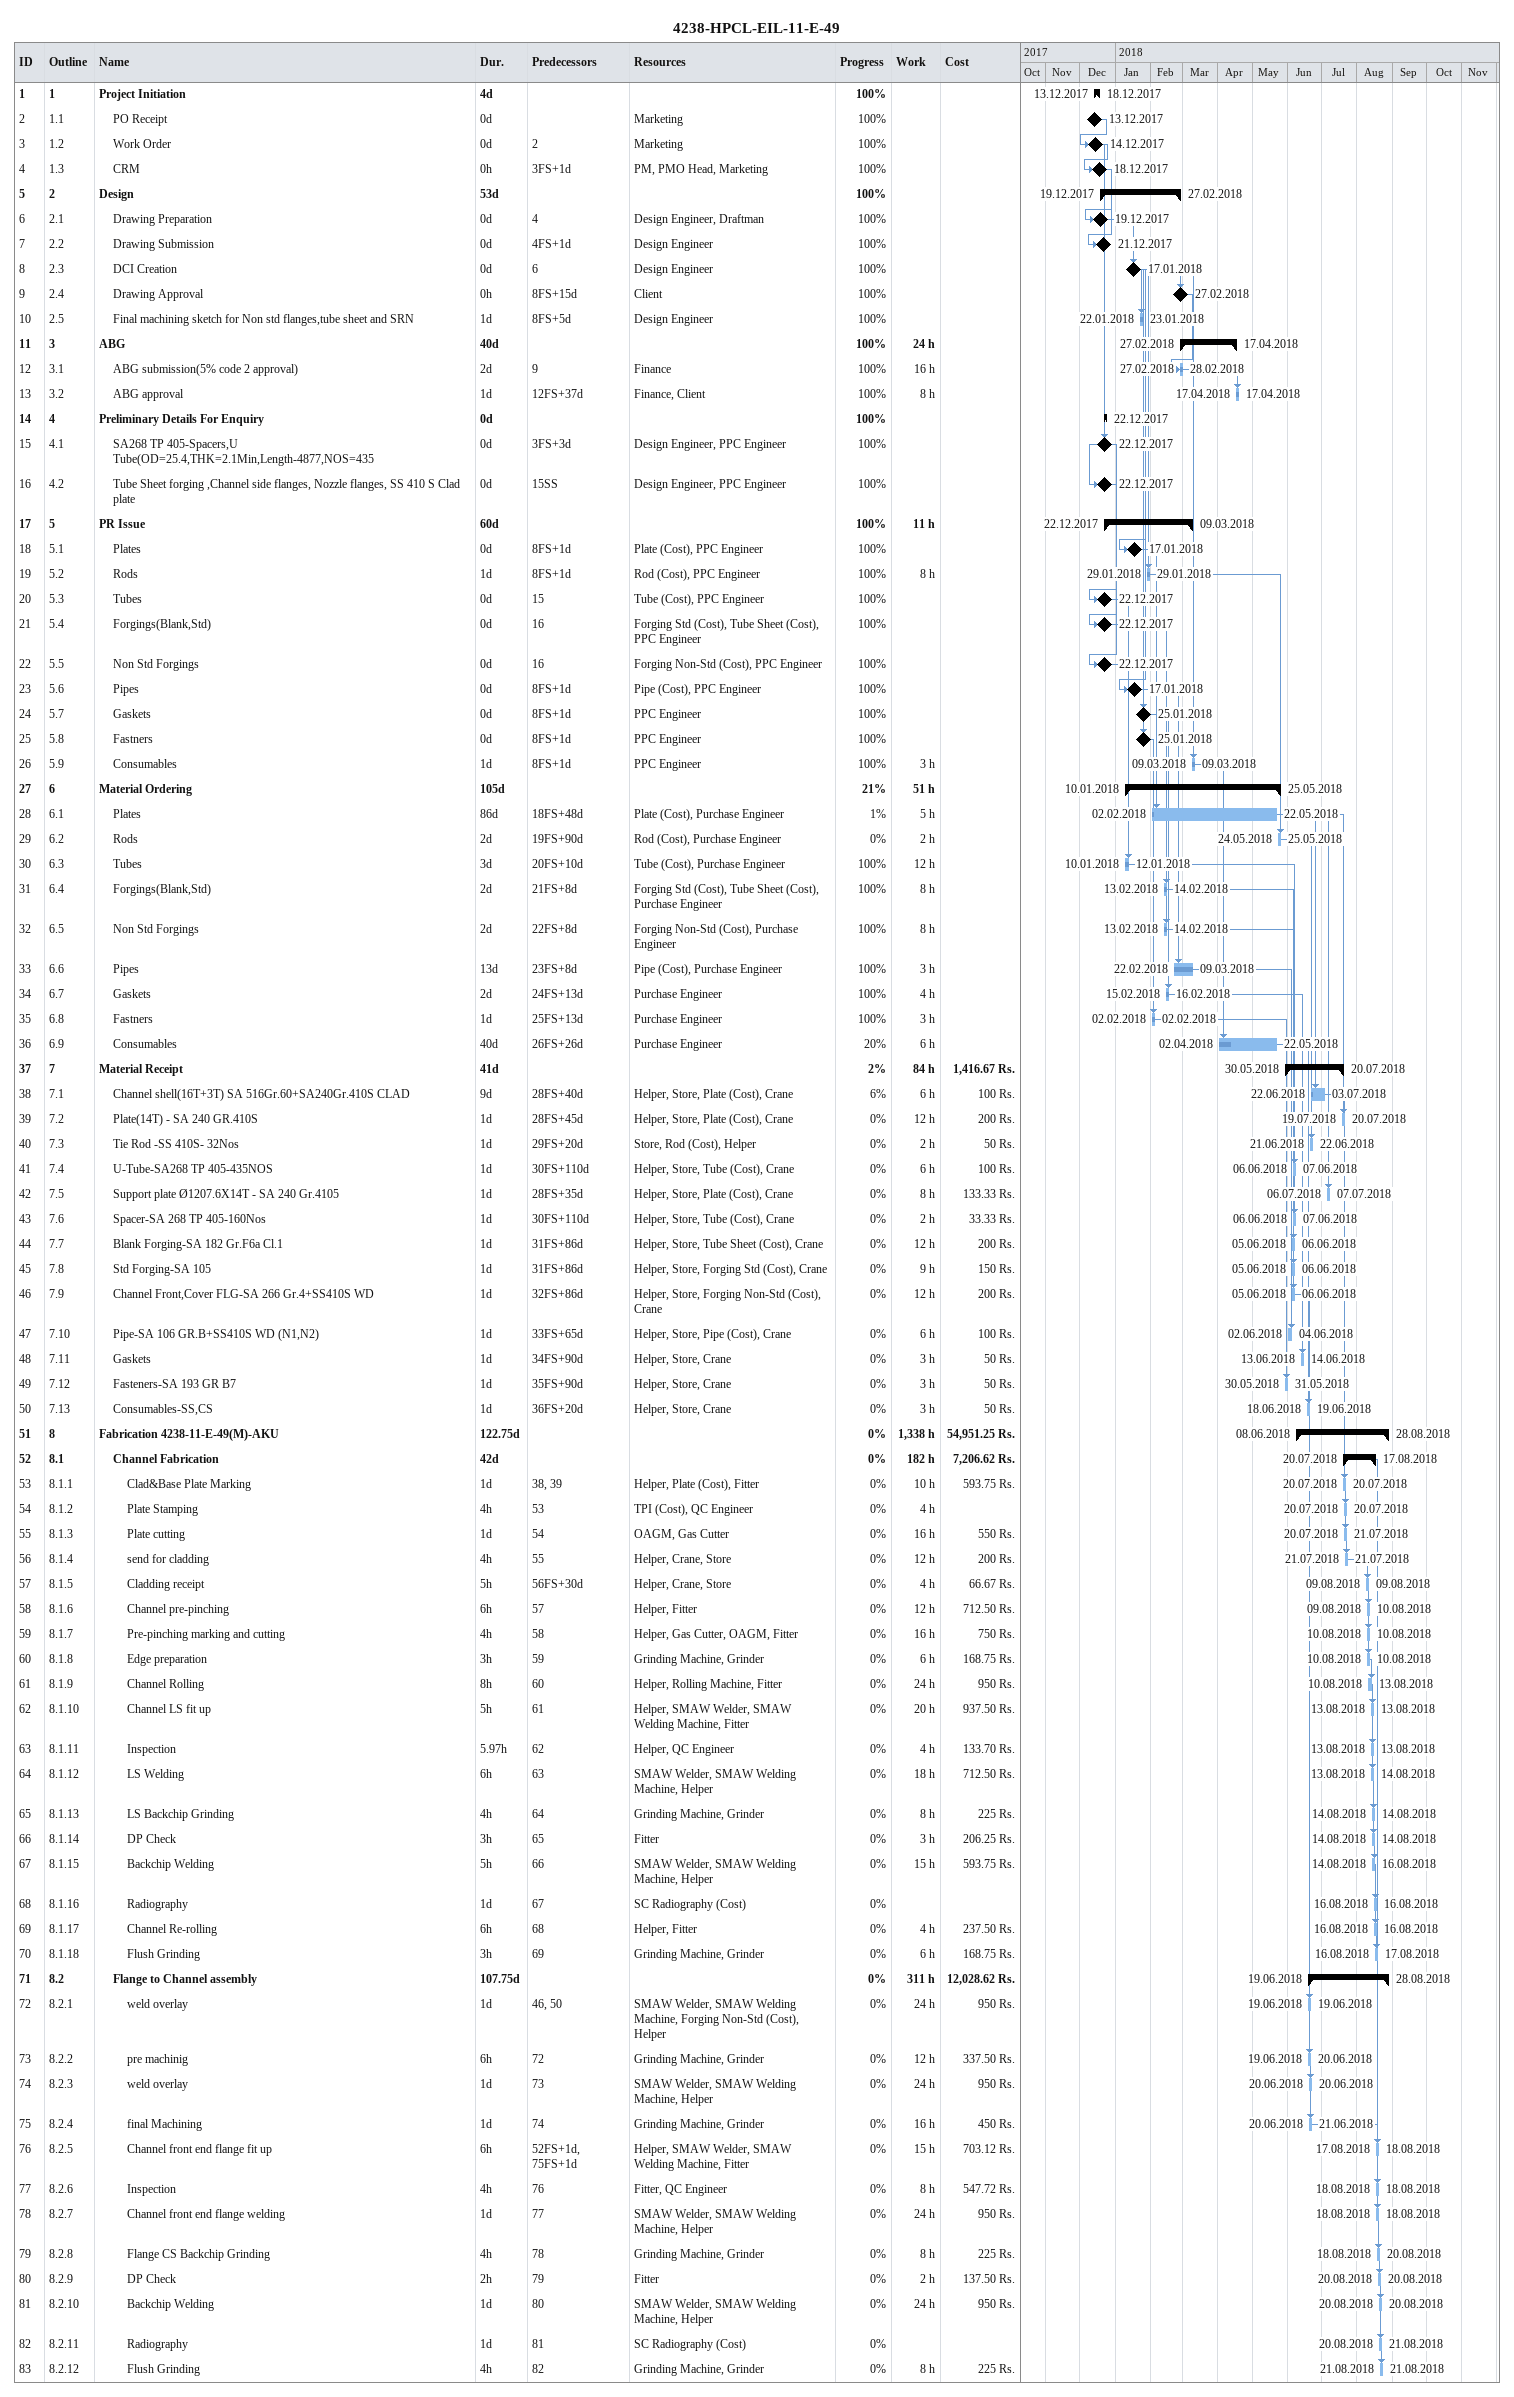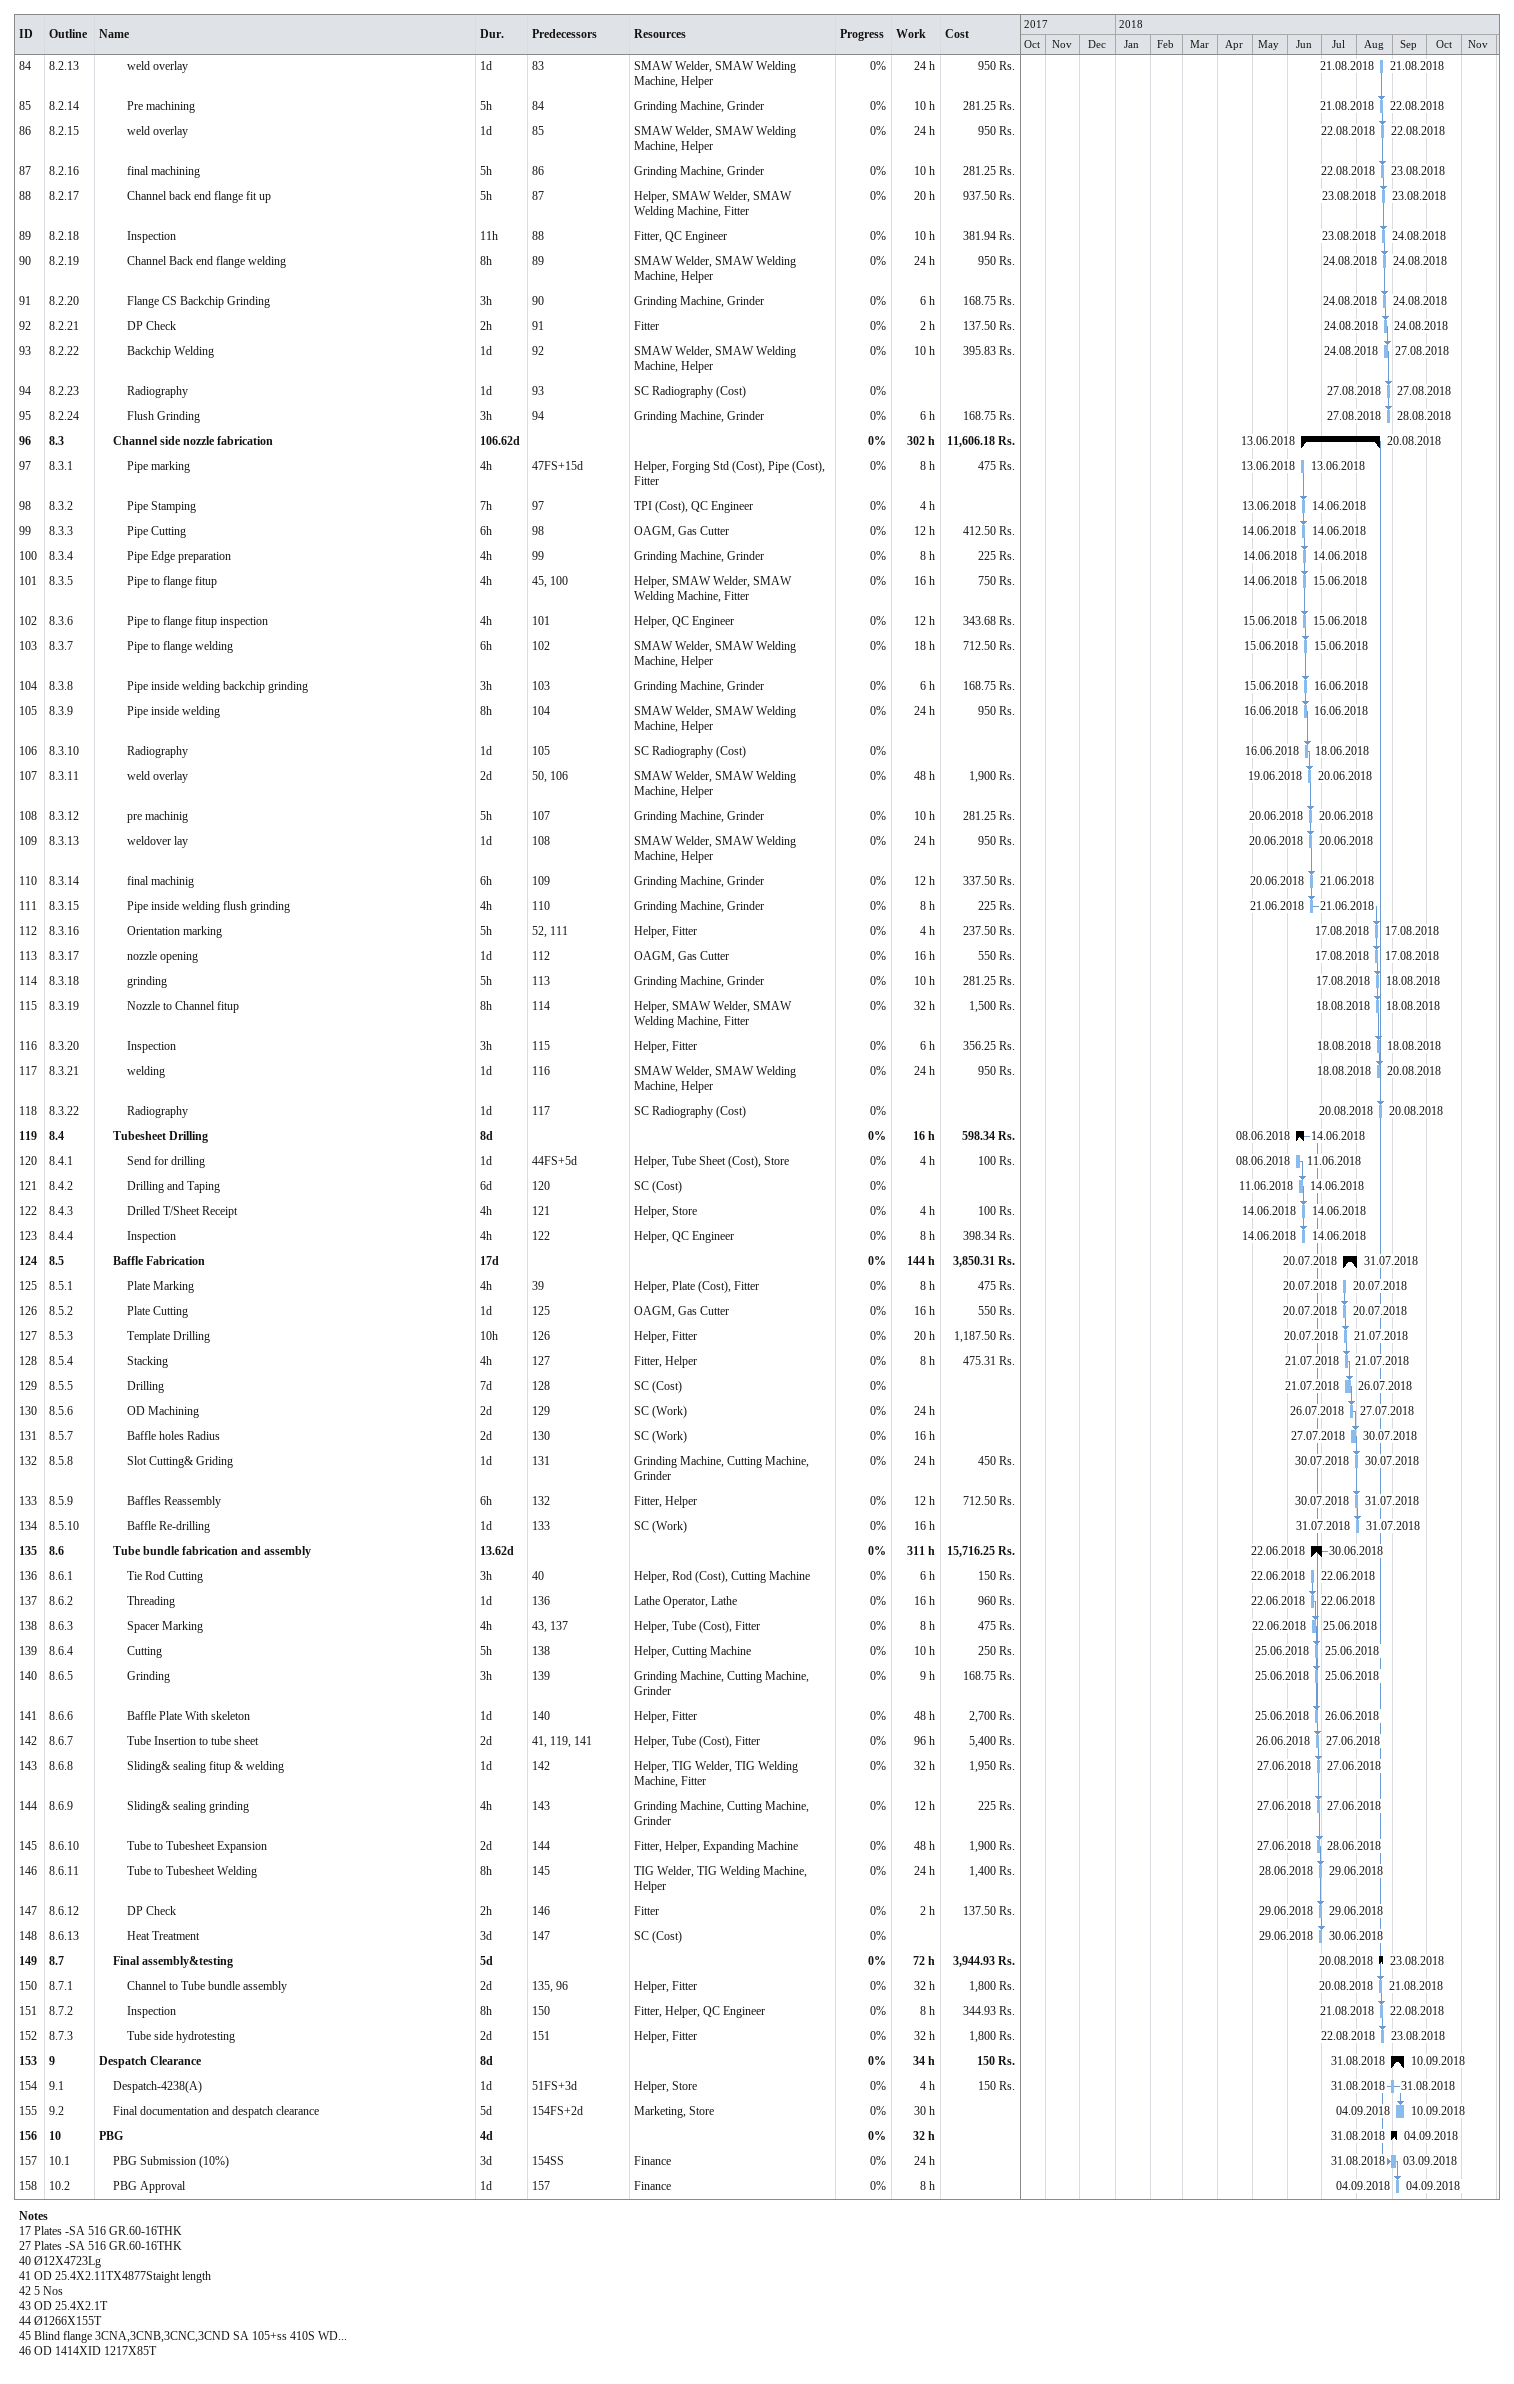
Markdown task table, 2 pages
4238-HPCL-EIL-11-E-49

| ID | WBS | Task | Duration | Start | Finish | Predecessors | Resources | % complete | Work (h) | Cost (Rs.) |
|---|---|---|---|---|---|---|---|---|---|---|
| 1 | 1 | **Project Initiation** | 4d | 2017-12-13 | 2017-12-18 |  |  | 100 |  |  |
| 2 | 1.1 | PO Receipt | 0d | 2017-12-13 | 2017-12-13 |  | Marketing | 100 |  |  |
| 3 | 1.2 | Work Order | 0d | 2017-12-14 | 2017-12-14 | 2 | Marketing | 100 |  |  |
| 4 | 1.3 | CRM | 0h | 2017-12-18 | 2017-12-18 | 3FS+1d | PM, PMO Head, Marketing | 100 |  |  |
| 5 | 2 | **Design** | 53d | 2017-12-19 | 2018-02-27 |  |  | 100 |  |  |
| 6 | 2.1 | Drawing Preparation | 0d | 2017-12-19 | 2017-12-19 | 4 | Design Engineer, Draftman | 100 |  |  |
| 7 | 2.2 | Drawing Submission | 0d | 2017-12-21 | 2017-12-21 | 4FS+1d | Design Engineer | 100 |  |  |
| 8 | 2.3 | DCI Creation | 0d | 2018-01-17 | 2018-01-17 | 6 | Design Engineer | 100 |  |  |
| 9 | 2.4 | Drawing Approval | 0h | 2018-02-27 | 2018-02-27 | 8FS+15d | Client | 100 |  |  |
| 10 | 2.5 | Final machining sketch for Non std flanges,tube sheet and SRN | 1d | 2018-01-22 | 2018-01-23 | 8FS+5d | Design Engineer | 100 |  |  |
| 11 | 3 | **ABG** | 40d | 2018-02-27 | 2018-04-17 |  |  | 100 | 24 |  |
| 12 | 3.1 | ABG submission(5% code 2 approval) | 2d | 2018-02-27 | 2018-02-28 | 9 | Finance | 100 | 16 |  |
| 13 | 3.2 | ABG approval | 1d | 2018-04-17 | 2018-04-17 | 12FS+37d | Finance, Client | 100 | 8 |  |
| 14 | 4 | **Preliminary Details For Enquiry** | 0d | 2017-12-22 | 2017-12-22 |  |  | 100 |  |  |
| 15 | 4.1 | SA268 TP 405-Spacers,U Tube(OD=25.4,THK=2.1Min,Length-4877,NOS=435 | 0d | 2017-12-22 | 2017-12-22 | 3FS+3d | Design Engineer, PPC Engineer | 100 |  |  |
| 16 | 4.2 | Tube Sheet forging ,Channel side flanges, Nozzle flanges, SS 410 S Clad plate | 0d | 2017-12-22 | 2017-12-22 | 15SS | Design Engineer, PPC Engineer | 100 |  |  |
| 17 | 5 | **PR Issue** | 60d | 2017-12-22 | 2018-03-09 |  |  | 100 | 11 |  |
| 18 | 5.1 | Plates | 0d | 2018-01-17 | 2018-01-17 | 8FS+1d | Plate (Cost), PPC Engineer | 100 |  |  |
| 19 | 5.2 | Rods | 1d | 2018-01-29 | 2018-01-29 | 8FS+1d | Rod (Cost), PPC Engineer | 100 | 8 |  |
| 20 | 5.3 | Tubes | 0d | 2017-12-22 | 2017-12-22 | 15 | Tube (Cost), PPC Engineer | 100 |  |  |
| 21 | 5.4 | Forgings(Blank,Std) | 0d | 2017-12-22 | 2017-12-22 | 16 | Forging Std (Cost), Tube Sheet (Cost), PPC Engineer | 100 |  |  |
| 22 | 5.5 | Non Std Forgings | 0d | 2017-12-22 | 2017-12-22 | 16 | Forging Non-Std (Cost), PPC Engineer | 100 |  |  |
| 23 | 5.6 | Pipes | 0d | 2018-01-17 | 2018-01-17 | 8FS+1d | Pipe (Cost), PPC Engineer | 100 |  |  |
| 24 | 5.7 | Gaskets | 0d | 2018-01-25 | 2018-01-25 | 8FS+1d | PPC Engineer | 100 |  |  |
| 25 | 5.8 | Fastners | 0d | 2018-01-25 | 2018-01-25 | 8FS+1d | PPC Engineer | 100 |  |  |
| 26 | 5.9 | Consumables | 1d | 2018-03-09 | 2018-03-09 | 8FS+1d | PPC Engineer | 100 | 3 |  |
| 27 | 6 | **Material Ordering** | 105d | 2018-01-10 | 2018-05-25 |  |  | 21 | 51 |  |
| 28 | 6.1 | Plates | 86d | 2018-02-02 | 2018-05-22 | 18FS+48d | Plate (Cost), Purchase Engineer | 1 | 5 |  |
| 29 | 6.2 | Rods | 2d | 2018-05-24 | 2018-05-25 | 19FS+90d | Rod (Cost), Purchase Engineer | 0 | 2 |  |
| 30 | 6.3 | Tubes | 3d | 2018-01-10 | 2018-01-12 | 20FS+10d | Tube (Cost), Purchase Engineer | 100 | 12 |  |
| 31 | 6.4 | Forgings(Blank,Std) | 2d | 2018-02-13 | 2018-02-14 | 21FS+8d | Forging Std (Cost), Tube Sheet (Cost), Purchase Engineer | 100 | 8 |  |
| 32 | 6.5 | Non Std Forgings | 2d | 2018-02-13 | 2018-02-14 | 22FS+8d | Forging Non-Std (Cost), Purchase Engineer | 100 | 8 |  |
| 33 | 6.6 | Pipes | 13d | 2018-02-22 | 2018-03-09 | 23FS+8d | Pipe (Cost), Purchase Engineer | 100 | 3 |  |
| 34 | 6.7 | Gaskets | 2d | 2018-02-15 | 2018-02-16 | 24FS+13d | Purchase Engineer | 100 | 4 |  |
| 35 | 6.8 | Fastners | 1d | 2018-02-02 | 2018-02-02 | 25FS+13d | Purchase Engineer | 100 | 3 |  |
| 36 | 6.9 | Consumables | 40d | 2018-04-02 | 2018-05-22 | 26FS+26d | Purchase Engineer | 20 | 6 |  |
| 37 | 7 | **Material Receipt** | 41d | 2018-05-30 | 2018-07-20 |  |  | 2 | 84 | 1416.67 |
| 38 | 7.1 | Channel shell(16T+3T) SA 516Gr.60+SA240Gr.410S CLAD | 9d | 2018-06-22 | 2018-07-03 | 28FS+40d | Helper, Store, Plate (Cost), Crane | 6 | 6 | 100 |
| 39 | 7.2 | Plate(14T) - SA 240 GR.410S | 1d | 2018-07-19 | 2018-07-20 | 28FS+45d | Helper, Store, Plate (Cost), Crane | 0 | 12 | 200 |
| 40 | 7.3 | Tie Rod -SS 410S- 32Nos | 1d | 2018-06-21 | 2018-06-22 | 29FS+20d | Store, Rod (Cost), Helper | 0 | 2 | 50 |
| 41 | 7.4 | U-Tube-SA268 TP 405-435NOS | 1d | 2018-06-06 | 2018-06-07 | 30FS+110d | Helper, Store, Tube (Cost), Crane | 0 | 6 | 100 |
| 42 | 7.5 | Support plate Ø1207.6X14T - SA 240 Gr.4105 | 1d | 2018-07-06 | 2018-07-07 | 28FS+35d | Helper, Store, Plate (Cost), Crane | 0 | 8 | 133.33 |
| 43 | 7.6 | Spacer-SA 268 TP 405-160Nos | 1d | 2018-06-06 | 2018-06-07 | 30FS+110d | Helper, Store, Tube (Cost), Crane | 0 | 2 | 33.33 |
| 44 | 7.7 | Blank Forging-SA 182 Gr.F6a Cl.1 | 1d | 2018-06-05 | 2018-06-06 | 31FS+86d | Helper, Store, Tube Sheet (Cost), Crane | 0 | 12 | 200 |
| 45 | 7.8 | Std Forging-SA 105 | 1d | 2018-06-05 | 2018-06-06 | 31FS+86d | Helper, Store, Forging Std (Cost), Crane | 0 | 9 | 150 |
| 46 | 7.9 | Channel Front,Cover FLG-SA 266 Gr.4+SS410S WD | 1d | 2018-06-05 | 2018-06-06 | 32FS+86d | Helper, Store, Forging Non-Std (Cost), Crane | 0 | 12 | 200 |
| 47 | 7.10 | Pipe-SA 106 GR.B+SS410S WD (N1,N2) | 1d | 2018-06-02 | 2018-06-04 | 33FS+65d | Helper, Store, Pipe (Cost), Crane | 0 | 6 | 100 |
| 48 | 7.11 | Gaskets | 1d | 2018-06-13 | 2018-06-14 | 34FS+90d | Helper, Store, Crane | 0 | 3 | 50 |
| 49 | 7.12 | Fasteners-SA 193 GR B7 | 1d | 2018-05-30 | 2018-05-31 | 35FS+90d | Helper, Store, Crane | 0 | 3 | 50 |
| 50 | 7.13 | Consumables-SS,CS | 1d | 2018-06-18 | 2018-06-19 | 36FS+20d | Helper, Store, Crane | 0 | 3 | 50 |
| 51 | 8 | **Fabrication 4238-11-E-49(M)-AKU** | 122.75d | 2018-06-08 | 2018-08-28 |  |  | 0 | 1338 | 54951.25 |
| 52 | 8.1 | **Channel Fabrication** | 42d | 2018-07-20 | 2018-08-17 |  |  | 0 | 182 | 7206.62 |
| 53 | 8.1.1 | Clad&Base Plate Marking | 1d | 2018-07-20 | 2018-07-20 | 38, 39 | Helper, Plate (Cost), Fitter | 0 | 10 | 593.75 |
| 54 | 8.1.2 | Plate Stamping | 4h | 2018-07-20 | 2018-07-20 | 53 | TPI (Cost), QC Engineer | 0 | 4 |  |
| 55 | 8.1.3 | Plate cutting | 1d | 2018-07-20 | 2018-07-21 | 54 | OAGM, Gas Cutter | 0 | 16 | 550 |
| 56 | 8.1.4 | send for cladding | 4h | 2018-07-21 | 2018-07-21 | 55 | Helper, Crane, Store | 0 | 12 | 200 |
| 57 | 8.1.5 | Cladding receipt | 5h | 2018-08-09 | 2018-08-09 | 56FS+30d | Helper, Crane, Store | 0 | 4 | 66.67 |
| 58 | 8.1.6 | Channel pre-pinching | 6h | 2018-08-09 | 2018-08-10 | 57 | Helper, Fitter | 0 | 12 | 712.50 |
| 59 | 8.1.7 | Pre-pinching marking and cutting | 4h | 2018-08-10 | 2018-08-10 | 58 | Helper, Gas Cutter, OAGM, Fitter | 0 | 16 | 750 |
| 60 | 8.1.8 | Edge preparation | 3h | 2018-08-10 | 2018-08-10 | 59 | Grinding Machine, Grinder | 0 | 6 | 168.75 |
| 61 | 8.1.9 | Channel Rolling | 8h | 2018-08-10 | 2018-08-13 | 60 | Helper, Rolling Machine, Fitter | 0 | 24 | 950 |
| 62 | 8.1.10 | Channel LS fit up | 5h | 2018-08-13 | 2018-08-13 | 61 | Helper, SMAW Welder, SMAW Welding Machine, Fitter | 0 | 20 | 937.50 |
| 63 | 8.1.11 | Inspection | 5.97h | 2018-08-13 | 2018-08-13 | 62 | Helper, QC Engineer | 0 | 4 | 133.70 |
| 64 | 8.1.12 | LS Welding | 6h | 2018-08-13 | 2018-08-14 | 63 | SMAW Welder, SMAW Welding Machine, Helper | 0 | 18 | 712.50 |
| 65 | 8.1.13 | LS Backchip Grinding | 4h | 2018-08-14 | 2018-08-14 | 64 | Grinding Machine, Grinder | 0 | 8 | 225 |
| 66 | 8.1.14 | DP Check | 3h | 2018-08-14 | 2018-08-14 | 65 | Fitter | 0 | 3 | 206.25 |
| 67 | 8.1.15 | Backchip Welding | 5h | 2018-08-14 | 2018-08-16 | 66 | SMAW Welder, SMAW Welding Machine, Helper | 0 | 15 | 593.75 |
| 68 | 8.1.16 | Radiography | 1d | 2018-08-16 | 2018-08-16 | 67 | SC Radiography (Cost) | 0 |  |  |
| 69 | 8.1.17 | Channel Re-rolling | 6h | 2018-08-16 | 2018-08-16 | 68 | Helper, Fitter | 0 | 4 | 237.50 |
| 70 | 8.1.18 | Flush Grinding | 3h | 2018-08-16 | 2018-08-17 | 69 | Grinding Machine, Grinder | 0 | 6 | 168.75 |
| 71 | 8.2 | **Flange to Channel assembly** | 107.75d | 2018-06-19 | 2018-08-28 |  |  | 0 | 311 | 12028.62 |
| 72 | 8.2.1 | weld overlay | 1d | 2018-06-19 | 2018-06-19 | 46, 50 | SMAW Welder, SMAW Welding Machine, Forging Non-Std (Cost), Helper | 0 | 24 | 950 |
| 73 | 8.2.2 | pre machinig | 6h | 2018-06-19 | 2018-06-20 | 72 | Grinding Machine, Grinder | 0 | 12 | 337.50 |
| 74 | 8.2.3 | weld overlay | 1d | 2018-06-20 | 2018-06-20 | 73 | SMAW Welder, SMAW Welding Machine, Helper | 0 | 24 | 950 |
| 75 | 8.2.4 | final Machining | 1d | 2018-06-20 | 2018-06-21 | 74 | Grinding Machine, Grinder | 0 | 16 | 450 |
| 76 | 8.2.5 | Channel front end flange fit up | 6h | 2018-08-17 | 2018-08-18 | 52FS+1d, 75FS+1d | Helper, SMAW Welder, SMAW Welding Machine, Fitter | 0 | 15 | 703.12 |
| 77 | 8.2.6 | Inspection | 4h | 2018-08-18 | 2018-08-18 | 76 | Fitter, QC Engineer | 0 | 8 | 547.72 |
| 78 | 8.2.7 | Channel front end flange welding | 1d | 2018-08-18 | 2018-08-18 | 77 | SMAW Welder, SMAW Welding Machine, Helper | 0 | 24 | 950 |
| 79 | 8.2.8 | Flange CS Backchip Grinding | 4h | 2018-08-18 | 2018-08-20 | 78 | Grinding Machine, Grinder | 0 | 8 | 225 |
| 80 | 8.2.9 | DP Check | 2h | 2018-08-20 | 2018-08-20 | 79 | Fitter | 0 | 2 | 137.50 |
| 81 | 8.2.10 | Backchip Welding | 1d | 2018-08-20 | 2018-08-20 | 80 | SMAW Welder, SMAW Welding Machine, Helper | 0 | 24 | 950 |
| 82 | 8.2.11 | Radiography | 1d | 2018-08-20 | 2018-08-21 | 81 | SC Radiography (Cost) | 0 |  |  |
| 83 | 8.2.12 | Flush Grinding | 4h | 2018-08-21 | 2018-08-21 | 82 | Grinding Machine, Grinder | 0 | 8 | 225 |
| 84 | 8.2.13 | weld overlay | 1d | 2018-08-21 | 2018-08-21 | 83 | SMAW Welder, SMAW Welding Machine, Helper | 0 | 24 | 950 |
| 85 | 8.2.14 | Pre machining | 5h | 2018-08-21 | 2018-08-22 | 84 | Grinding Machine, Grinder | 0 | 10 | 281.25 |
| 86 | 8.2.15 | weld overlay | 1d | 2018-08-22 | 2018-08-22 | 85 | SMAW Welder, SMAW Welding Machine, Helper | 0 | 24 | 950 |
| 87 | 8.2.16 | final machining | 5h | 2018-08-22 | 2018-08-23 | 86 | Grinding Machine, Grinder | 0 | 10 | 281.25 |
| 88 | 8.2.17 | Channel back end flange fit up | 5h | 2018-08-23 | 2018-08-23 | 87 | Helper, SMAW Welder, SMAW Welding Machine, Fitter | 0 | 20 | 937.50 |
| 89 | 8.2.18 | Inspection | 11h | 2018-08-23 | 2018-08-24 | 88 | Fitter, QC Engineer | 0 | 10 | 381.94 |
| 90 | 8.2.19 | Channel Back end flange welding | 8h | 2018-08-24 | 2018-08-24 | 89 | SMAW Welder, SMAW Welding Machine, Helper | 0 | 24 | 950 |
| 91 | 8.2.20 | Flange CS Backchip Grinding | 3h | 2018-08-24 | 2018-08-24 | 90 | Grinding Machine, Grinder | 0 | 6 | 168.75 |
| 92 | 8.2.21 | DP Check | 2h | 2018-08-24 | 2018-08-24 | 91 | Fitter | 0 | 2 | 137.50 |
| 93 | 8.2.22 | Backchip Welding | 1d | 2018-08-24 | 2018-08-27 | 92 | SMAW Welder, SMAW Welding Machine, Helper | 0 | 10 | 395.83 |
| 94 | 8.2.23 | Radiography | 1d | 2018-08-27 | 2018-08-27 | 93 | SC Radiography (Cost) | 0 |  |  |
| 95 | 8.2.24 | Flush Grinding | 3h | 2018-08-27 | 2018-08-28 | 94 | Grinding Machine, Grinder | 0 | 6 | 168.75 |
| 96 | 8.3 | **Channel side nozzle fabrication** | 106.62d | 2018-06-13 | 2018-08-20 |  |  | 0 | 302 | 11606.18 |
| 97 | 8.3.1 | Pipe marking | 4h | 2018-06-13 | 2018-06-13 | 47FS+15d | Helper, Forging Std (Cost), Pipe (Cost), Fitter | 0 | 8 | 475 |
| 98 | 8.3.2 | Pipe Stamping | 7h | 2018-06-13 | 2018-06-14 | 97 | TPI (Cost), QC Engineer | 0 | 4 |  |
| 99 | 8.3.3 | Pipe Cutting | 6h | 2018-06-14 | 2018-06-14 | 98 | OAGM, Gas Cutter | 0 | 12 | 412.50 |
| 100 | 8.3.4 | Pipe Edge preparation | 4h | 2018-06-14 | 2018-06-14 | 99 | Grinding Machine, Grinder | 0 | 8 | 225 |
| 101 | 8.3.5 | Pipe to flange fitup | 4h | 2018-06-14 | 2018-06-15 | 45, 100 | Helper, SMAW Welder, SMAW Welding Machine, Fitter | 0 | 16 | 750 |
| 102 | 8.3.6 | Pipe to flange fitup inspection | 4h | 2018-06-15 | 2018-06-15 | 101 | Helper, QC Engineer | 0 | 12 | 343.68 |
| 103 | 8.3.7 | Pipe to flange welding | 6h | 2018-06-15 | 2018-06-15 | 102 | SMAW Welder, SMAW Welding Machine, Helper | 0 | 18 | 712.50 |
| 104 | 8.3.8 | Pipe inside welding backchip grinding | 3h | 2018-06-15 | 2018-06-16 | 103 | Grinding Machine, Grinder | 0 | 6 | 168.75 |
| 105 | 8.3.9 | Pipe inside welding | 8h | 2018-06-16 | 2018-06-16 | 104 | SMAW Welder, SMAW Welding Machine, Helper | 0 | 24 | 950 |
| 106 | 8.3.10 | Radiography | 1d | 2018-06-16 | 2018-06-18 | 105 | SC Radiography (Cost) | 0 |  |  |
| 107 | 8.3.11 | weld overlay | 2d | 2018-06-19 | 2018-06-20 | 50, 106 | SMAW Welder, SMAW Welding Machine, Helper | 0 | 48 | 1900 |
| 108 | 8.3.12 | pre machinig | 5h | 2018-06-20 | 2018-06-20 | 107 | Grinding Machine, Grinder | 0 | 10 | 281.25 |
| 109 | 8.3.13 | weldover lay | 1d | 2018-06-20 | 2018-06-20 | 108 | SMAW Welder, SMAW Welding Machine, Helper | 0 | 24 | 950 |
| 110 | 8.3.14 | final machinig | 6h | 2018-06-20 | 2018-06-21 | 109 | Grinding Machine, Grinder | 0 | 12 | 337.50 |
| 111 | 8.3.15 | Pipe inside welding flush grinding | 4h | 2018-06-21 | 2018-06-21 | 110 | Grinding Machine, Grinder | 0 | 8 | 225 |
| 112 | 8.3.16 | Orientation marking | 5h | 2018-08-17 | 2018-08-17 | 52, 111 | Helper, Fitter | 0 | 4 | 237.50 |
| 113 | 8.3.17 | nozzle opening | 1d | 2018-08-17 | 2018-08-17 | 112 | OAGM, Gas Cutter | 0 | 16 | 550 |
| 114 | 8.3.18 | grinding | 5h | 2018-08-17 | 2018-08-18 | 113 | Grinding Machine, Grinder | 0 | 10 | 281.25 |
| 115 | 8.3.19 | Nozzle to Channel fitup | 8h | 2018-08-18 | 2018-08-18 | 114 | Helper, SMAW Welder, SMAW Welding Machine, Fitter | 0 | 32 | 1500 |
| 116 | 8.3.20 | Inspection | 3h | 2018-08-18 | 2018-08-18 | 115 | Helper, Fitter | 0 | 6 | 356.25 |
| 117 | 8.3.21 | welding | 1d | 2018-08-18 | 2018-08-20 | 116 | SMAW Welder, SMAW Welding Machine, Helper | 0 | 24 | 950 |
| 118 | 8.3.22 | Radiography | 1d | 2018-08-20 | 2018-08-20 | 117 | SC Radiography (Cost) | 0 |  |  |
| 119 | 8.4 | **Tubesheet Drilling** | 8d | 2018-06-08 | 2018-06-14 |  |  | 0 | 16 | 598.34 |
| 120 | 8.4.1 | Send for drilling | 1d | 2018-06-08 | 2018-06-11 | 44FS+5d | Helper, Tube Sheet (Cost), Store | 0 | 4 | 100 |
| 121 | 8.4.2 | Drilling and Taping | 6d | 2018-06-11 | 2018-06-14 | 120 | SC (Cost) | 0 |  |  |
| 122 | 8.4.3 | Drilled T/Sheet Receipt | 4h | 2018-06-14 | 2018-06-14 | 121 | Helper, Store | 0 | 4 | 100 |
| 123 | 8.4.4 | Inspection | 4h | 2018-06-14 | 2018-06-14 | 122 | Helper, QC Engineer | 0 | 8 | 398.34 |
| 124 | 8.5 | **Baffle Fabrication** | 17d | 2018-07-20 | 2018-07-31 |  |  | 0 | 144 | 3850.31 |
| 125 | 8.5.1 | Plate Marking | 4h | 2018-07-20 | 2018-07-20 | 39 | Helper, Plate (Cost), Fitter | 0 | 8 | 475 |
| 126 | 8.5.2 | Plate Cutting | 1d | 2018-07-20 | 2018-07-20 | 125 | OAGM, Gas Cutter | 0 | 16 | 550 |
| 127 | 8.5.3 | Template Drilling | 10h | 2018-07-20 | 2018-07-21 | 126 | Helper, Fitter | 0 | 20 | 1187.50 |
| 128 | 8.5.4 | Stacking | 4h | 2018-07-21 | 2018-07-21 | 127 | Fitter, Helper | 0 | 8 | 475.31 |
| 129 | 8.5.5 | Drilling | 7d | 2018-07-21 | 2018-07-26 | 128 | SC (Cost) | 0 |  |  |
| 130 | 8.5.6 | OD Machining | 2d | 2018-07-26 | 2018-07-27 | 129 | SC (Work) | 0 | 24 |  |
| 131 | 8.5.7 | Baffle holes Radius | 2d | 2018-07-27 | 2018-07-30 | 130 | SC (Work) | 0 | 16 |  |
| 132 | 8.5.8 | Slot Cutting& Griding | 1d | 2018-07-30 | 2018-07-30 | 131 | Grinding Machine, Cutting Machine, Grinder | 0 | 24 | 450 |
| 133 | 8.5.9 | Baffles Reassembly | 6h | 2018-07-30 | 2018-07-31 | 132 | Fitter, Helper | 0 | 12 | 712.50 |
| 134 | 8.5.10 | Baffle Re-drilling | 1d | 2018-07-31 | 2018-07-31 | 133 | SC (Work) | 0 | 16 |  |
| 135 | 8.6 | **Tube bundle fabrication and assembly** | 13.62d | 2018-06-22 | 2018-06-30 |  |  | 0 | 311 | 15716.25 |
| 136 | 8.6.1 | Tie Rod Cutting | 3h | 2018-06-22 | 2018-06-22 | 40 | Helper, Rod (Cost), Cutting Machine | 0 | 6 | 150 |
| 137 | 8.6.2 | Threading | 1d | 2018-06-22 | 2018-06-22 | 136 | Lathe Operator, Lathe | 0 | 16 | 960 |
| 138 | 8.6.3 | Spacer Marking | 4h | 2018-06-22 | 2018-06-25 | 43, 137 | Helper, Tube (Cost), Fitter | 0 | 8 | 475 |
| 139 | 8.6.4 | Cutting | 5h | 2018-06-25 | 2018-06-25 | 138 | Helper, Cutting Machine | 0 | 10 | 250 |
| 140 | 8.6.5 | Grinding | 3h | 2018-06-25 | 2018-06-25 | 139 | Grinding Machine, Cutting Machine, Grinder | 0 | 9 | 168.75 |
| 141 | 8.6.6 | Baffle Plate With skeleton | 1d | 2018-06-25 | 2018-06-26 | 140 | Helper, Fitter | 0 | 48 | 2700 |
| 142 | 8.6.7 | Tube Insertion to tube sheet | 2d | 2018-06-26 | 2018-06-27 | 41, 119, 141 | Helper, Tube (Cost), Fitter | 0 | 96 | 5400 |
| 143 | 8.6.8 | Sliding& sealing fitup & welding | 1d | 2018-06-27 | 2018-06-27 | 142 | Helper, TIG Welder, TIG Welding Machine, Fitter | 0 | 32 | 1950 |
| 144 | 8.6.9 | Sliding& sealing grinding | 4h | 2018-06-27 | 2018-06-27 | 143 | Grinding Machine, Cutting Machine, Grinder | 0 | 12 | 225 |
| 145 | 8.6.10 | Tube to Tubesheet Expansion | 2d | 2018-06-27 | 2018-06-28 | 144 | Fitter, Helper, Expanding Machine | 0 | 48 | 1900 |
| 146 | 8.6.11 | Tube to Tubesheet Welding | 8h | 2018-06-28 | 2018-06-29 | 145 | TIG Welder, TIG Welding Machine, Helper | 0 | 24 | 1400 |
| 147 | 8.6.12 | DP Check | 2h | 2018-06-29 | 2018-06-29 | 146 | Fitter | 0 | 2 | 137.50 |
| 148 | 8.6.13 | Heat Treatment | 3d | 2018-06-29 | 2018-06-30 | 147 | SC (Cost) | 0 |  |  |
| 149 | 8.7 | **Final assembly&testing** | 5d | 2018-08-20 | 2018-08-23 |  |  | 0 | 72 | 3944.93 |
| 150 | 8.7.1 | Channel to Tube bundle assembly | 2d | 2018-08-20 | 2018-08-21 | 135, 96 | Helper, Fitter | 0 | 32 | 1800 |
| 151 | 8.7.2 | Inspection | 8h | 2018-08-21 | 2018-08-22 | 150 | Fitter, Helper, QC Engineer | 0 | 8 | 344.93 |
| 152 | 8.7.3 | Tube side hydrotesting | 2d | 2018-08-22 | 2018-08-23 | 151 | Helper, Fitter | 0 | 32 | 1800 |
| 153 | 9 | **Despatch Clearance** | 8d | 2018-08-31 | 2018-09-10 |  |  | 0 | 34 | 150 |
| 154 | 9.1 | Despatch-4238(A) | 1d | 2018-08-31 | 2018-08-31 | 51FS+3d | Helper, Store | 0 | 4 | 150 |
| 155 | 9.2 | Final documentation and despatch clearance | 5d | 2018-09-04 | 2018-09-10 | 154FS+2d | Marketing, Store | 0 | 30 |  |
| 156 | 10 | **PBG** | 4d | 2018-08-31 | 2018-09-04 |  |  | 0 | 32 |  |
| 157 | 10.1 | PBG Submission (10%) | 3d | 2018-08-31 | 2018-09-03 | 154SS | Finance | 0 | 24 |  |
| 158 | 10.2 | PBG Approval | 1d | 2018-09-04 | 2018-09-04 | 157 | Finance | 0 | 8 |  |

Notes
- 17: Plates -SA 516 GR.60-16THK
- 27: Plates -SA 516 GR.60-16THK
- 40: Ø12X4723Lg
- 41: OD 25.4X2.11TX4877Staight length
- 42: 5 Nos
- 43: OD 25.4X2.1T
- 44: Ø1266X155T
- 45: Blind flange 3CNA,3CNB,3CNC,3CND SA 105+ss 410S WD...
- 46: OD 1414XID 1217X85T
